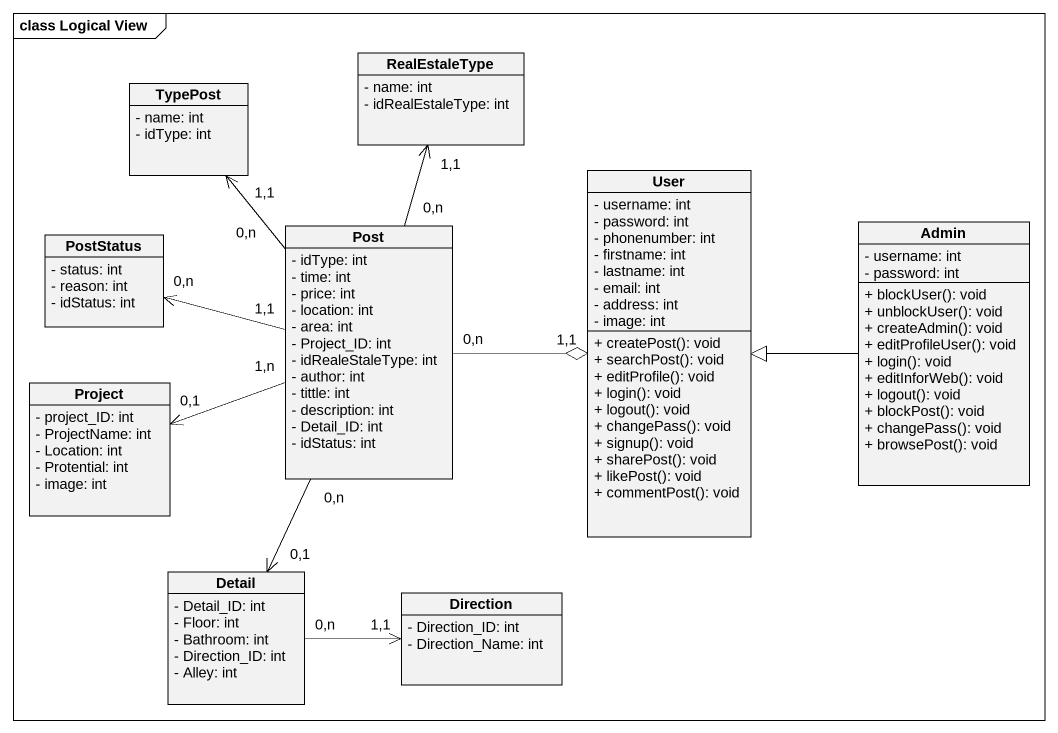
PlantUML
@startuml
mainframe class Logical View
hide circle
hide empty members
skinparam classAttributeIconSize 0
class RealEstaleType {
  - name: int
  - idRealEstaleType: int
}
class TypePost {
  - name: int
  - idType: int
}
class User {
  - username: int
  - password: int
  - phonenumber: int
  - firstname: int
  - lastname: int
  - email: int
  - address: int
  - image: int
  + createPost(): void
  + searchPost(): void
  + editProfile(): void
  + login(): void
  + logout(): void
  + changePass(): void
  + signup(): void
  + sharePost(): void
  + likePost(): void
  + commentPost(): void
}
class PostStatus {
  - status: int
  - reason: int
  - idStatus: int
}
class Post {
  - idType: int
  - time: int
  - price: int
  - location: int
  - area: int
  - Project_ID: int
  - idRealeStaleType: int
  - author: int
  - tittle: int
  - description: int
  - Detail_ID: int
  - idStatus: int
}
class Admin {
  - username: int
  - password: int
  + blockUser(): void
  + unblockUser(): void
  + createAdmin(): void
  + editProfileUser(): void
  + login(): void
  + editInforWeb(): void
  + logout(): void
  + blockPost(): void
  + changePass(): void
  + browsePost(): void
}
class Project {
  - project_ID: int
  - ProjectName: int
  - Location: int
  - Protential: int
  - image: int
}
class Detail {
  - Detail_ID: int
  - Floor: int
  - Bathroom: int
  - Direction_ID: int
  - Alley: int
}
class Direction {
  - Direction_ID: int
  - Direction_Name: int
}
Post "0,n" -up-> "1,1" RealEstaleType
Post "0,n" -up-> "1,1" TypePost
Post "0,n" -right-o "1,1" User
Post "1,1" -left-> "0,n" PostStatus
Post "1,n" -left-> "0,1" Project
Post "0,n" --> "0,1" Detail
Admin -left-|> User
Detail "0,n" -right-> "1,1" Direction
@enduml
